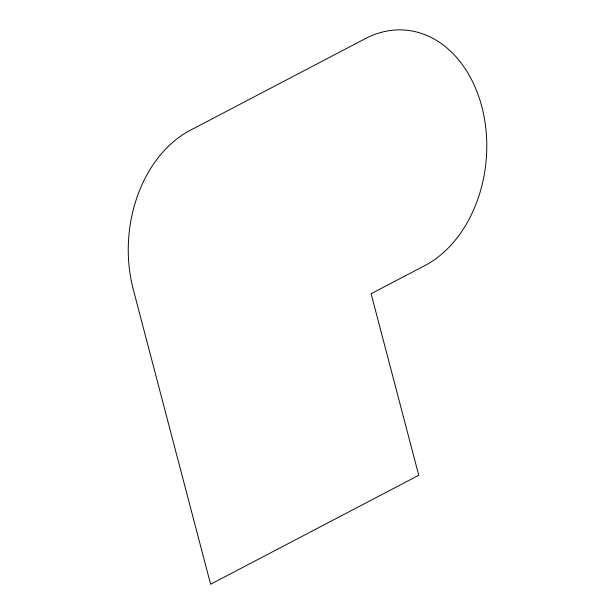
<?xml version="1.0" encoding="UTF-8"?>
<svg xmlns="http://www.w3.org/2000/svg" width="615" height="615" viewBox="0 0 615 615"><rect width="100%" height="100%" fill="white"/><g stroke="black" fill="none" stroke-linecap="round" stroke-linejoin="round"><path stroke-width="0.92" d="M365.333 38.637L190.166 130.349A122.408 91.427 -85.1 0 0 133.217 289.227L210.614 584.25L418.738 475.28L371.106 293.724L424.873 265.572A122.408 91.427 -85.1 0 0 481.822 106.703A122.408 91.427 -85.1 0 0 365.333 38.637"/></g></svg>
